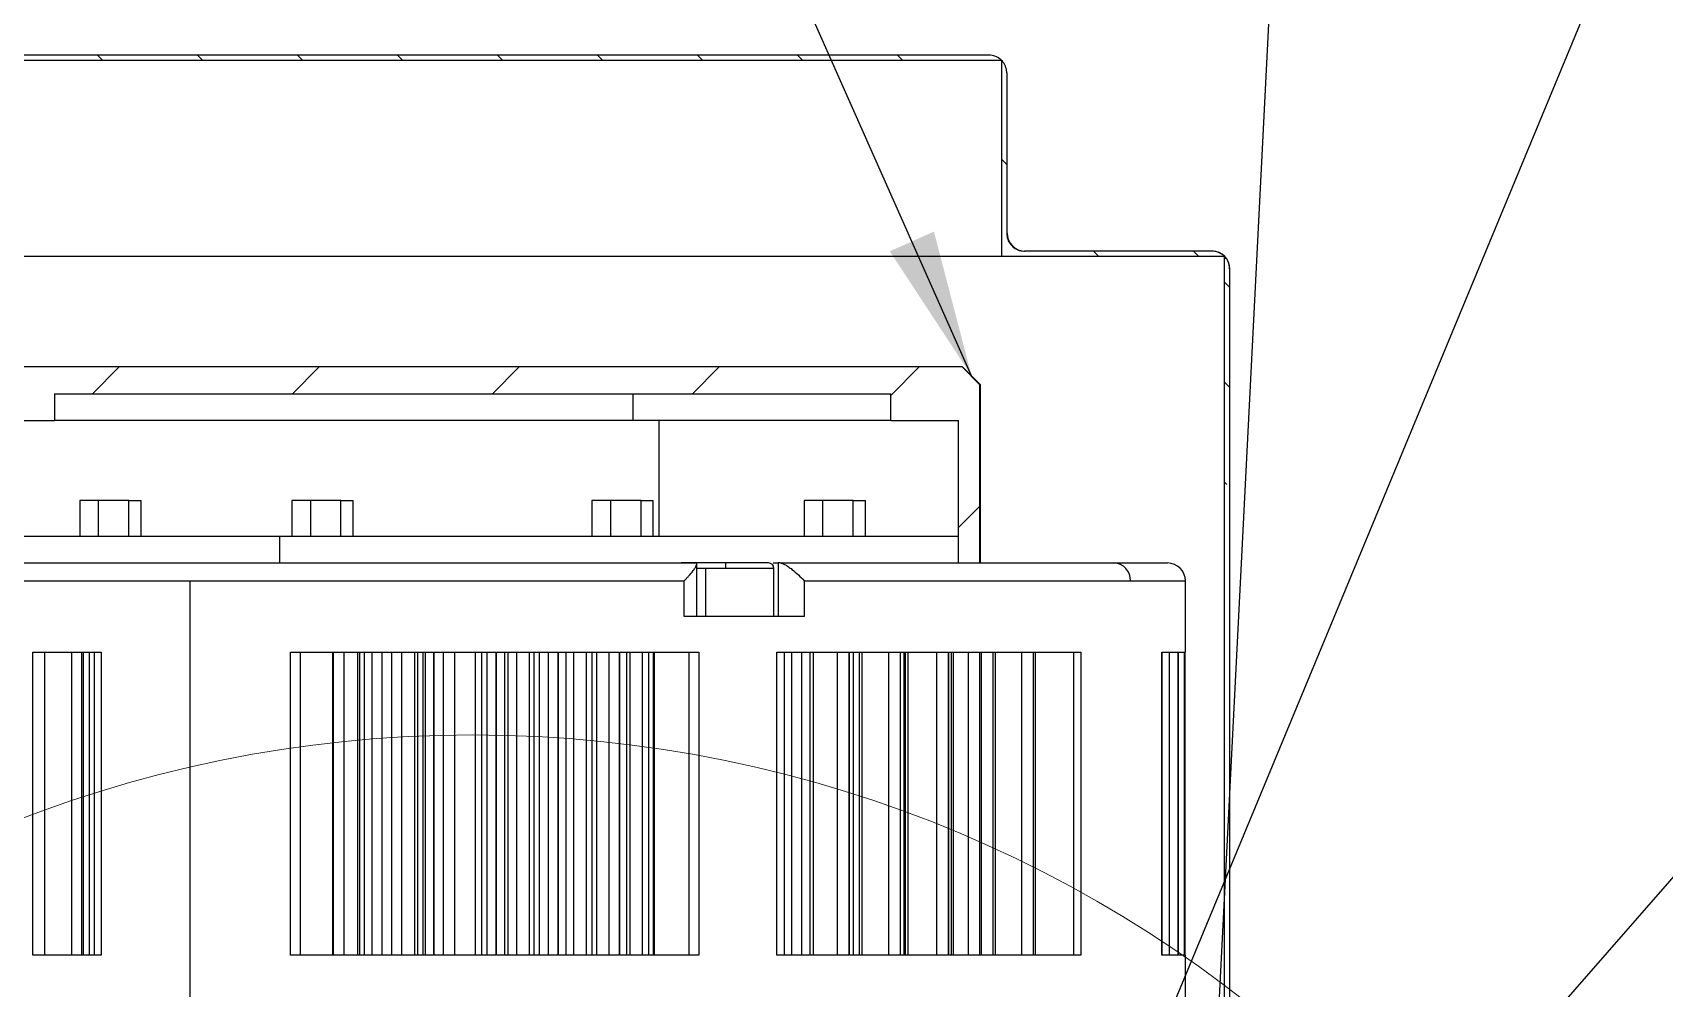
# Model space of a CAD drawing. Header units: millimetres. Extents: x -48 to 1187, y 2 to 839.
# Drawn here: x 324.52 to 361.14, y 423.87 to 445.32 of the extents above; entities that cross this region are included whole.
import ezdxf

# ---------------------------------------------------------------- set-up
doc = ezdxf.new("R2010")
doc.units = ezdxf.units.MM
doc.dimstyles.new('SLDDIMSTYLE0', dxfattribs={"dimtxt": 0.18, "dimasz": 3.302, "dimexe": 0, "dimexo": 0.0625, "dimgap": 0, "dimtad": 0, "dimtih": 1, "dimtoh": 1, "dimdec": 0, "dimrnd": 1e-09, "dimzin": 0, "dimdsep": 46, "dimtxsty": 'Standard', "dimsah": 1, "dimcen": 0.09, "dimadec": 0, "dimazin": 0, "dimtfac": 3.302, "dimtdec": 0, "dimtofl": 0, "dimtmove": 0, "dimatfit": 3, "dimfxl": 0, "dimfrac": 2, "dimtolj": 1, "dimtzin": 0, "dimarcsym": 0})

# ---------------------------------------------------------------- blocks, each defined once
blk = doc.blocks.new('SW_HATCH_1')
at = {"color": 0, "linetype": 'Continuous', "lineweight": 18}
for p, q in [((170.796, 70.28), (170.676, 70.4)), ((173.041, 70.28), (172.921, 70.4)), ((175.286, 70.28), (175.166, 70.4)), ((177.531, 70.28), (177.411, 70.4)), ((179.776, 70.28), (179.656, 70.4)), ((182.021, 70.28), (181.901, 70.4)), ((184.266, 70.28), (184.146, 70.4)), ((186.511, 70.28), (186.391, 70.4)), ((188.756, 70.28), (188.636, 70.4)), ((191.088, 67.948), (190.968, 68.068)), ((193.156, 65.88), (193.036, 66)), ((195.401, 65.88), (195.281, 66)), ((196.091, 65.19), (195.971, 65.31)), ((170.563, 62.8), (171.163, 63.4)), ((175.053, 62.8), (175.653, 63.4)), ((179.543, 62.8), (180.143, 63.4)), ((184.033, 62.8), (184.633, 63.4)), ((188.486, 62.762), (189.124, 63.4)), ((196.091, 62.945), (195.971, 63.065)), ((196.029, 60.762), (195.971, 60.82)), ((190.007, 59.794), (190.488, 60.274))]:
    blk.add_line(p, q, dxfattribs=at)

msp = doc.modelspace()

# ---------------------------------------------------------------- linework, layer by layer
at = {"color": 7, "linetype": 'Continuous', "lineweight": 25}
for p, q in [((346.261997, 444.699204), (322.522781, 444.699204)), ((345.981746, 444.819204), (322.803032, 444.819204)), ((346.261997, 444.699204), (346.261997, 440.299204)), ((346.382101, 444.419204), (346.382101, 440.819204)), ((346.392389, 444.419204), (346.382101, 444.419204)), ((346.392389, 440.819204), (346.392389, 444.419204)), ((346.382101, 440.819204), (346.392389, 440.819204)), ((346.261997, 440.299204), (322.522781, 440.299204)), ((351.265077, 440.299204), (346.261997, 440.299204)), ((350.984953, 440.419204), (346.782433, 440.419204)), ((351.265077, 440.299204), (351.265077, 412.299204)), ((351.385128, 440.019204), (351.385129, 412.419204)), ((351.392389, 440.019204), (351.385128, 440.019204)), ((351.392389, 413.219204), (351.392389, 440.019204)), ((345.381165, 437.819204), (323.403613, 437.819204)), ((345.781559, 437.419204), (345.381165, 437.819204)), ((345.381165, 437.819204), (345.392389, 437.819204)), ((345.792389, 437.419204), (345.392389, 437.819204)), ((345.781559, 433.419204), (345.781559, 437.419204)), ((345.781559, 437.419204), (345.792389, 437.419204)), ((345.792389, 433.419204), (345.792389, 437.419204)), ((325.005526, 437.219204), (343.779252, 437.219204)), ((325.005526, 437.219204), (325.005526, 436.619204)), ((337.989613, 437.219204), (337.989613, 436.619204)), ((343.779252, 436.619204), (343.779252, 437.219204)), ((323.483695, 436.619204), (325.005526, 436.619204)), ((337.989613, 436.619204), (325.005526, 436.619204)), ((343.779252, 436.619204), (337.989613, 436.619204)), ((338.571292, 436.619204), (338.571292, 434.019204)), ((343.779252, 436.619204), (345.301082, 436.619204)), ((345.301082, 433.419204), (345.301082, 436.619204)), ((325.57405, 434.819204), (325.57405, 434.019204)), ((325.987338, 434.819204), (325.57405, 434.819204)), ((325.987338, 434.819204), (325.987338, 434.019204)), ((326.675537, 434.819204), (325.987338, 434.819204)), ((326.675537, 434.019204), (326.675537, 434.819204)), ((326.675537, 434.819204), (326.950448, 434.819204)), ((326.950448, 434.019204), (326.950448, 434.819204)), ((330.336576, 434.819204), (330.336576, 434.019204)), ((330.749864, 434.819204), (330.336576, 434.819204)), ((330.749864, 434.819204), (330.749864, 434.019204)), ((331.438062, 434.819204), (330.749864, 434.819204)), ((331.438062, 434.019204), (331.438062, 434.819204)), ((331.438062, 434.819204), (331.712973, 434.819204)), ((331.712973, 434.019204), (331.712973, 434.819204)), ((337.071805, 434.819204), (337.071805, 434.019204)), ((337.485092, 434.819204), (337.071805, 434.819204)), ((337.485092, 434.819204), (337.485092, 434.019204)), ((338.173291, 434.819204), (337.485092, 434.819204)), ((338.173291, 434.019204), (338.173291, 434.819204)), ((338.173291, 434.819204), (338.448202, 434.819204)), ((338.448202, 434.019204), (338.448202, 434.819204)), ((341.83433, 434.819204), (341.83433, 434.019204)), ((342.247618, 434.819204), (341.83433, 434.819204)), ((342.247618, 434.819204), (342.247618, 434.019204)), ((342.935816, 434.819204), (342.247618, 434.819204)), ((342.935816, 434.019204), (342.935816, 434.819204)), ((342.935816, 434.819204), (343.210727, 434.819204)), ((343.210727, 434.019204), (343.210727, 434.819204)), ((323.483695, 434.019204), (330.059334, 434.019204)), ((330.059334, 434.019204), (330.059334, 433.419204)), ((330.059334, 434.019204), (345.301082, 434.019204)), ((339.424486, 432.219204), (339.424486, 433.420204)), ((341.135836, 433.419204), (341.25037, 433.419204)), ((341.25037, 433.419204), (341.25037, 432.219204)), ((341.293942, 433.419204), (341.25037, 433.419204)), ((320.229563, 433.019204), (328.043591, 433.019204)), ((328.043591, 433.019204), (328.043591, 423.019204)), ((328.043591, 433.019204), (339.143258, 433.019204)), ((339.143258, 432.219204), (339.143258, 433.019204)), ((339.619624, 433.299204), (339.424486, 433.299204)), ((339.619624, 433.299204), (339.619624, 432.219204)), ((340.077784, 433.299204), (339.619624, 433.299204)), ((341.156104, 433.299204), (340.077784, 433.299204)), ((341.156104, 432.219204), (341.156104, 433.299204)), ((341.836472, 433.019204), (341.836472, 432.219204)), ((341.836472, 433.019204), (349.158712, 433.019204)), ((349.158712, 433.019204), (350.392389, 433.019204)), ((350.392389, 431.419204), (350.392389, 433.019204)), ((341.836472, 432.219204), (339.143258, 432.219204)), ((324.52156, 424.619204), (324.52156, 431.419204)), ((324.52156, 431.419204), (326.051317, 431.419204)), ((324.787013, 424.619204), (324.787013, 431.419204)), ((325.392545, 424.619204), (325.392545, 431.419204)), ((325.613973, 431.419204), (325.613973, 424.619204)), ((325.652717, 431.419204), (325.652717, 424.619204)), ((325.788291, 431.419204), (325.788292, 424.619204)), ((325.899595, 431.419204), (325.899595, 424.619204)), ((326.051317, 431.419204), (326.051317, 424.619204)), ((330.301976, 431.419204), (332.12671, 431.419204)), ((330.301976, 424.619204), (330.301976, 431.419204)), ((330.52789, 424.619204), (330.52789, 431.419204)), ((331.256625, 424.619204), (331.256625, 431.419204)), ((331.272961, 424.619204), (331.272961, 431.419204)), ((331.503952, 431.419204), (331.503952, 424.619204)), ((331.81248, 424.619204), (331.81248, 431.419204)), ((331.856976, 431.419204), (331.856976, 424.619204)), ((331.955031, 431.419204), (331.955031, 424.619204)), ((332.12671, 431.419204), (332.12671, 424.619204)), ((332.140164, 431.419204), (333.515772, 431.419204)), ((332.140164, 424.619204), (332.140164, 431.419204)), ((332.361737, 424.619204), (332.361737, 431.419204)), ((332.580591, 424.619204), (332.580591, 431.419204)), ((332.79559, 431.419204), (332.79559, 424.619204)), ((333.092453, 424.619204), (333.092453, 431.419204)), ((333.154246, 431.419204), (333.154246, 424.619204)), ((333.274512, 431.419204), (333.274512, 424.619204)), ((333.327104, 431.419204), (333.327104, 424.619204)), ((333.515772, 431.419204), (333.515772, 424.619204)), ((333.529342, 431.419204), (334.911505, 431.419204)), ((333.529342, 424.619204), (333.529342, 431.419204)), ((333.736077, 424.619204), (333.736077, 431.419204)), ((333.986778, 431.419204), (333.986778, 424.619204)), ((334.460886, 424.619204), (334.460886, 431.419204)), ((334.590849, 431.419204), (334.590849, 424.619204)), ((334.708253, 431.419204), (334.708253, 424.619204)), ((334.911505, 431.419204), (334.911505, 424.619204)), ((334.925088, 431.419204), (336.303287, 431.419204)), ((334.925088, 424.619204), (334.925088, 431.419204)), ((335.117746, 424.619204), (335.117746, 431.419204)), ((335.188799, 424.619204), (335.188799, 431.419204)), ((335.37484, 431.419204), (335.37484, 424.619204)), ((335.672262, 424.619204), (335.672262, 431.419204)), ((335.768918, 431.419204), (335.768918, 424.619204)), ((335.884028, 431.419204), (335.884028, 424.619204)), ((336.084931, 431.419204), (336.084931, 424.619204)), ((336.303287, 431.419204), (336.303287, 424.619204)), ((336.316779, 431.419204), (337.680527, 431.419204)), ((336.316779, 424.619204), (336.316779, 431.419204)), ((336.492722, 424.619204), (336.492722, 431.419204)), ((336.658161, 431.419204), (336.658161, 424.619204)), ((336.952465, 424.619204), (336.952465, 431.419204)), ((337.06642, 431.419204), (337.06642, 424.619204)), ((337.17672, 431.419204), (337.17672, 424.619204)), ((337.449765, 431.419204), (337.449765, 424.619204)), ((337.680527, 431.419204), (337.680527, 424.619204)), ((337.693825, 431.419204), (339.468692, 431.419204)), ((337.693825, 424.619204), (337.693825, 431.419204)), ((337.852557, 424.619204), (337.852557, 431.419204)), ((337.924238, 431.419204), (337.924238, 424.619204)), ((338.207946, 424.619204), (338.207946, 431.419204)), ((338.338868, 431.419204), (338.338868, 424.619204)), ((338.44746, 431.419204), (338.44746, 424.619204)), ((338.467352, 431.419204), (338.467352, 424.619204)), ((339.24284, 431.419204), (339.24284, 424.619204)), ((339.468692, 431.419204), (339.468692, 424.619204)), ((341.222381, 431.419204), (342.837745, 431.419204)), ((341.222381, 424.619204), (341.222381, 431.419204)), ((341.391178, 424.619204), (341.391178, 431.419204)), ((341.560447, 424.619204), (341.560447, 431.419204)), ((341.783667, 424.619204), (341.783667, 431.419204)), ((341.962909, 431.419204), (341.962909, 424.619204)), ((342.04006, 431.419204), (342.04006, 424.619204)), ((342.575667, 431.419204), (342.575667, 424.619204)), ((342.837745, 431.419204), (342.837745, 424.619204)), ((342.849284, 431.419204), (343.990015, 431.419204)), ((342.849284, 424.619204), (342.849284, 431.419204)), ((342.943573, 424.619204), (342.943573, 431.419204)), ((343.067033, 431.419204), (343.067033, 424.619204)), ((343.132737, 431.419204), (343.132737, 424.619204)), ((343.724982, 431.419204), (343.724982, 424.619204)), ((343.990015, 431.419204), (343.990015, 424.619204)), ((344.000885, 431.419204), (345.069242, 431.419204)), ((344.000885, 424.619204), (344.000885, 431.419204)), ((344.080779, 424.619204), (344.080779, 431.419204)), ((344.105743, 431.419204), (344.105743, 424.619204)), ((344.158894, 431.419204), (344.158894, 424.619204)), ((344.80327, 431.419204), (344.80327, 424.619204)), ((345.069242, 431.419204), (345.069242, 424.619204)), ((345.07936, 431.419204), (346.067212, 431.419204)), ((345.07936, 424.619204), (345.07936, 431.419204)), ((345.145773, 424.619204), (345.145773, 431.419204)), ((345.182236, 431.419204), (345.182236, 424.619204)), ((345.521088, 424.619204), (345.521088, 431.419204)), ((345.773049, 431.419204), (345.773049, 424.619204)), ((345.807483, 431.419204), (345.807483, 424.619204)), ((346.067212, 431.419204), (346.067212, 424.619204)), ((346.0765, 431.419204), (346.976329, 431.419204)), ((346.0765, 424.619204), (346.0765, 431.419204)), ((346.130449, 424.619204), (346.130449, 431.419204)), ((346.714544, 431.419204), (346.714544, 424.619204)), ((346.976329, 431.419204), (346.976329, 424.619204)), ((346.984717, 431.419204), (348.046199, 431.419204)), ((346.984717, 424.619204), (346.984717, 431.419204)), ((347.027313, 424.619204), (347.027313, 431.419204)), ((347.878695, 431.419204), (347.878695, 424.619204)), ((348.046199, 431.419204), (348.046199, 424.619204)), ((349.860696, 431.419204), (350.231161, 431.419204)), ((349.860696, 424.619204), (349.860696, 431.419204)), ((349.873988, 424.619204), (349.873988, 431.419204)), ((350.027958, 431.419204), (350.027958, 424.619204)), ((350.231161, 431.419204), (350.231161, 424.619204)), ((350.23308, 431.419204), (350.368357, 431.419204)), ((350.23308, 424.619204), (350.23308, 431.419204)), ((350.235071, 424.619204), (350.235071, 431.419204)), ((350.368357, 431.419204), (350.368357, 424.619204)), ((350.369095, 431.419204), (350.392389, 431.419204)), ((350.369095, 424.619204), (350.369095, 431.419204)), ((350.369387, 424.619204), (350.369387, 431.419204)), ((350.384071, 424.619204), (350.384071, 431.419204)), ((326.051317, 424.619204), (324.52156, 424.619204)), ((332.12671, 424.619204), (330.301976, 424.619204)), ((333.515772, 424.619204), (332.140164, 424.619204)), ((334.911505, 424.619204), (333.529342, 424.619204)), ((336.303287, 424.619204), (334.925088, 424.619204)), ((337.680527, 424.619204), (336.316779, 424.619204)), ((339.468692, 424.619204), (337.693825, 424.619204)), ((342.837745, 424.619204), (341.222381, 424.619204)), ((343.990015, 424.619204), (342.849284, 424.619204)), ((345.069242, 424.619204), (344.000885, 424.619204)), ((346.067212, 424.619204), (345.07936, 424.619204)), ((346.976329, 424.619204), (346.0765, 424.619204)), ((348.046199, 424.619204), (346.984717, 424.619204)), ((350.231161, 424.619204), (349.860696, 424.619204)), ((350.368357, 424.619204), (350.23308, 424.619204)), ((350.392389, 424.619204), (350.369095, 424.619204)), ((350.392389, 419.219204), (350.392389, 424.619204))]:
    msp.add_line(p, q, dxfattribs=at)
at = {"color": 7, "linetype": 'Continuous', "lineweight": 18}
msp.add_circle((334.392389, 401.412998), 28.146335, dxfattribs=at)
at = {"color": 7, "linetype": 'Continuous', "lineweight": 25}
for centre, radius, start, end in [((346.792389, 440.819204), 0.4, 180.0000004, 270.0000004), ((350.992389, 440.019204), 0.4, 0.0000004, 90.0000004), ((338.553852, 433.329192), 1.524227, 358.872664, 3.3855133), ((341.036104, 433.299204), 0.12, 0.0000004, 90.0000004), ((348.773489, 433.03403), 0.385508, 357.795892, 87.6116435), ((349.992389, 433.019204), 0.4, 0.0000004, 90.0000004)]:
    msp.add_arc(centre, radius, start, end, dxfattribs=at)
for points, knots in [([(346.382101, 444.419204), (346.382018, 444.4251), (346.381302, 444.47572), (346.360319, 444.570968), (346.288936, 444.6876), (346.182819, 444.773565), (346.074059, 444.814268), (346.005486, 444.817935), (345.981746, 444.819204)], [0, 0, 0, 0, 0.0282629325, 0.2426594136, 0.4570679407, 0.6715960328, 0.886304125, 1, 1, 1, 1]), ([(346.382101, 440.819204), (346.383307, 440.79611), (346.386852, 440.728233), (346.426838, 440.619974), (346.512392, 440.513533), (346.62884, 440.441655), (346.724689, 440.420096), (346.775963, 440.419304), (346.782433, 440.419204)], [0, 0, 0, 0, 0.11060941, 0.325105543, 0.539597374, 0.754202604, 0.968981796, 1, 1, 1, 1]), ([(351.385128, 440.019204), (351.38505, 440.024905), (351.38436, 440.075349), (351.363567, 440.170469), (351.292328, 440.287239), (351.18632, 440.373349), (351.077498, 440.414227), (351.008816, 440.417921), (350.984953, 440.419204)], [0, 0, 0, 0, 0.027335832, 0.241868099, 0.456406172, 0.671003991, 0.885691165, 1, 1, 1, 1]), ([(320.402086, 433.419204), (320.783017, 433.419204), (321.561769, 433.419204), (323.156582, 433.419204), (325.07248, 433.419204), (327.288509, 433.419204), (329.700515, 433.419204), (332.210057, 433.419204), (334.710543, 433.419204), (337.134809, 433.419204), (338.658988, 433.419204), (339.404892, 433.419204)], [0, 0, 0, 0, 0.1055932765, 0.2158689028, 0.3297118186, 0.4457735311, 0.5625325576, 0.6764079333, 0.7880772145, 0.8962891495, 1, 1, 1, 1]), ([(340.075418, 433.419204), (339.98265, 433.419204), (339.772536, 433.419204), (339.493224, 433.419204), (339.26761, 433.419204), (339.113037, 433.419204), (339.088755, 433.419204), (339.076294, 433.419204)], [0, 0, 0, 0, 0.1808249798, 0.4095524973, 0.5903774771, 0.7897952308, 1, 1, 1, 1]), ([(339.143258, 433.019204), (339.159082, 433.035738), (339.184283, 433.062069), (339.22508, 433.106849), (339.288622, 433.178432), (339.354086, 433.261103), (339.40136, 433.334175), (339.423009, 433.380135), (339.428057, 433.412565), (339.412435, 433.417042), (339.404892, 433.419204)], [0, 0, 0, 0, 0.0921312772, 0.1467244334, 0.250384111, 0.49930729, 0.6323676346, 0.7498304268, 0.8792133013, 1, 1, 1, 1]), ([(341.033564, 433.419204), (341.025606, 433.419204), (341.009698, 433.419204), (340.867699, 433.419204), (340.650998, 433.419204), (340.377297, 433.419204), (340.16788, 433.419204), (340.075418, 433.419204)], [0, 0, 0, 0, 0.201764297, 0.403313211, 0.586070651, 0.81724256, 1, 1, 1, 1]), ([(341.293942, 433.419204), (341.309897, 433.417043), (341.342941, 433.412568), (341.410452, 433.380129), (341.484578, 433.334177), (341.584685, 433.26106), (341.709615, 433.153827), (341.794136, 433.064132), (341.836472, 433.019204)], [0, 0, 0, 0, 0.1208648622, 0.2503113376, 0.3678670197, 0.5009759814, 0.7500397649, 1, 1, 1, 1]), ([(341.293942, 433.419204), (341.901239, 433.419204), (343.122816, 433.419204), (344.774725, 433.419204), (346.337456, 433.419204), (347.742606, 433.419204), (348.442225, 433.419204), (348.789554, 433.419204)], [0, 0, 0, 0, 0.1851148492, 0.3723581784, 0.5606159932, 0.781865846, 1, 1, 1, 1]), ([(348.789554, 433.419204), (349.029865, 433.419204), (349.513251, 433.419204), (349.92147, 433.419204), (349.968516, 433.419204), (349.992103, 433.419204)], [0, 0, 0, 0, 0.330199016, 0.664194712, 1, 1, 1, 1])]:
    msp.add_open_spline(points, degree=3, knots=knots, dxfattribs=at)

# ---------------------------------------------------------------- block references
at = {"color": 7, "linetype": 'Continuous', "lineweight": 18}
msp.add_blockref('SW_HATCH_1', (155.29367, 374.419203), dxfattribs=at)

# ---------------------------------------------------------------- leaders
at = {"color": 7, "linetype": 'Continuous', "lineweight": 0}
for points in [[(345.592389, 437.619204), (327.651515, 478.021515)], [(341.792389, 403.419203), (372.727273, 478.021515)], [(350.292389, 406.679204), (353.914141, 478.021515)], [(350.384675, 413.819204), (406.439394, 478.021515)]]:
    msp.add_leader(points, dimstyle='SLDDIMSTYLE0', dxfattribs=at)

doc.saveas('drawing.dxf')
